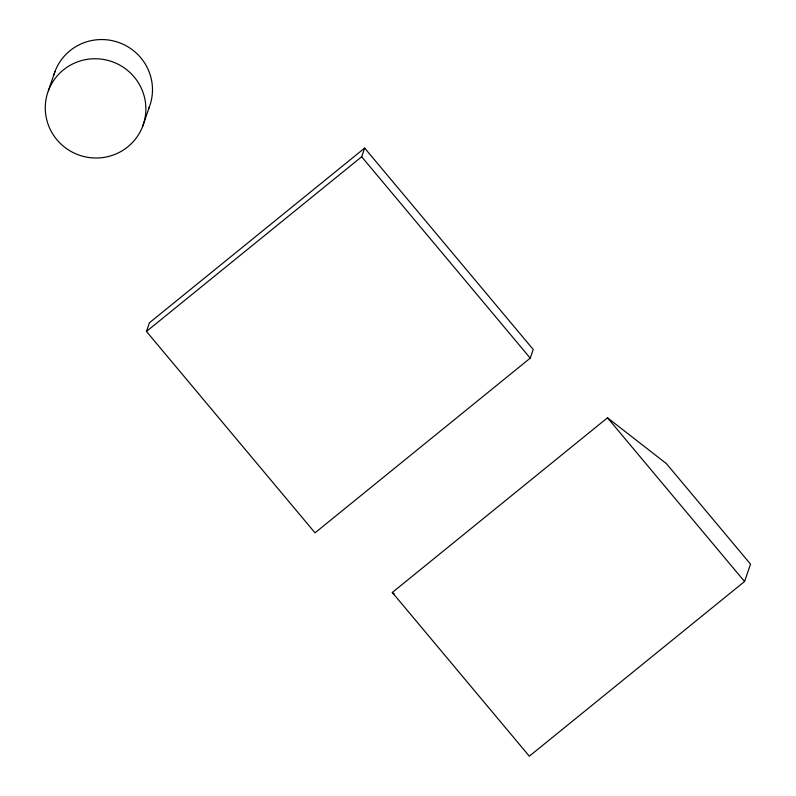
<?xml version="1.0" encoding="UTF-8"?>
<svg xmlns="http://www.w3.org/2000/svg" width="796" height="796" viewBox="0 0 796 796"><rect width="100%" height="100%" fill="white"/><g stroke="black" fill="none" stroke-linecap="round" stroke-linejoin="round"><path stroke-width="1.19" d="M48.357 90.754L54.974 71.56M142.782 126.007A50.397 49.551 19 0 0 87.013 59.382A50.397 49.551 19 0 0 56.924 139.758A50.397 49.551 19 0 0 142.782 126.007L149.389 106.813M146.454 331.444L149.449 322.758L364.658 148.066L533.221 349.454L530.236 358.14L315.017 532.832L146.454 331.444L361.673 156.752L364.658 148.066M744.549 581.508L750.529 564.135L666.431 463.66L607.507 417.781L392.299 592.473L529.33 756.2L744.549 581.508L607.507 417.781M392.299 592.473L394.229 593.975M361.673 156.752L530.236 358.14M53.849 74.904A50.397 49.551 19 0 1 118.992 42.576A50.397 49.551 19 0 1 148.514 108.992"/></g></svg>
